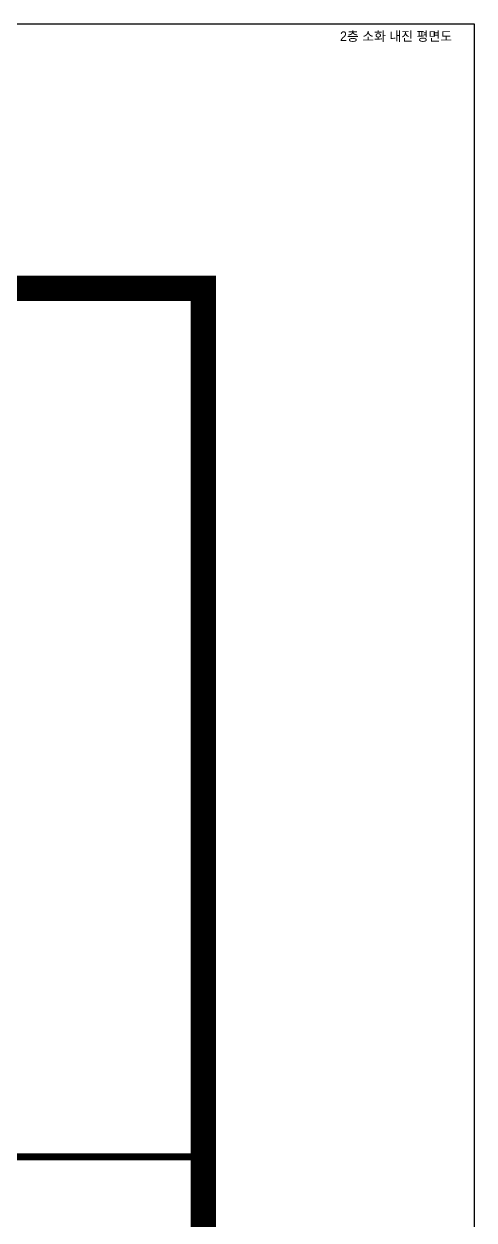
# Model space of a CAD drawing. Header units: millimetres. Extents: x 0 to 168200, y 0 to 118800.
# Drawn here: x 161052 to 168200, y 99794 to 118800 of the extents above; entities that cross this region are included whole.
import ezdxf

# ---------------------------------------------------------------- set-up
doc = ezdxf.new("R2010")
doc.units = ezdxf.units.MM
doc.header["$LTSCALE"] = 200
doc.layers.add('XR-SHEET$0$XREF-Form$0$SHT', color=5, linetype='Continuous')
doc.layers.add('숨김', color=1, linetype='Continuous', plot=False)
doc.styles.add('돋움', font='')
doc.styles.get('돋움').set_extended_font_data('Dotum')

# ---------------------------------------------------------------- blocks, each defined once
blk = doc.blocks.new('XR-SHEET')
at = {"layer": 'XR-SHEET$0$XREF-Form$0$SHT'}
blk.add_lwpolyline([(0, 594), (841, 594), (841, 0), (0, 0)], close=True, dxfattribs=at)
at = {"layer": 'XR-SHEET$0$XREF-Form$0$SHT', "const_width": 2}
blk.add_lwpolyline([(46.5, 573), (819.5, 573), (819.5, 21), (46.5, 21)], close=True, dxfattribs=at)
at = {"layer": 'XR-SHEET$0$XREF-Form$0$SHT', "const_width": 0.568}
blk.add_lwpolyline([(733.5, 504), (819.5, 504)], dxfattribs=at)

msp = doc.modelspace()

# ---------------------------------------------------------------- block references
at = {"xscale": 200, "yscale": 200, "zscale": 200}
msp.add_blockref('XR-SHEET', (0, 0), dxfattribs=at)

# ---------------------------------------------------------------- texts
at = {"layer": '숨김', "linetype": 'Continuous', "style": '돋움'}
msp.add_text('2층 소화 내진 평면도', height=150, dxfattribs=at).set_placement((166072, 118530.4))

doc.saveas('drawing.dxf')
